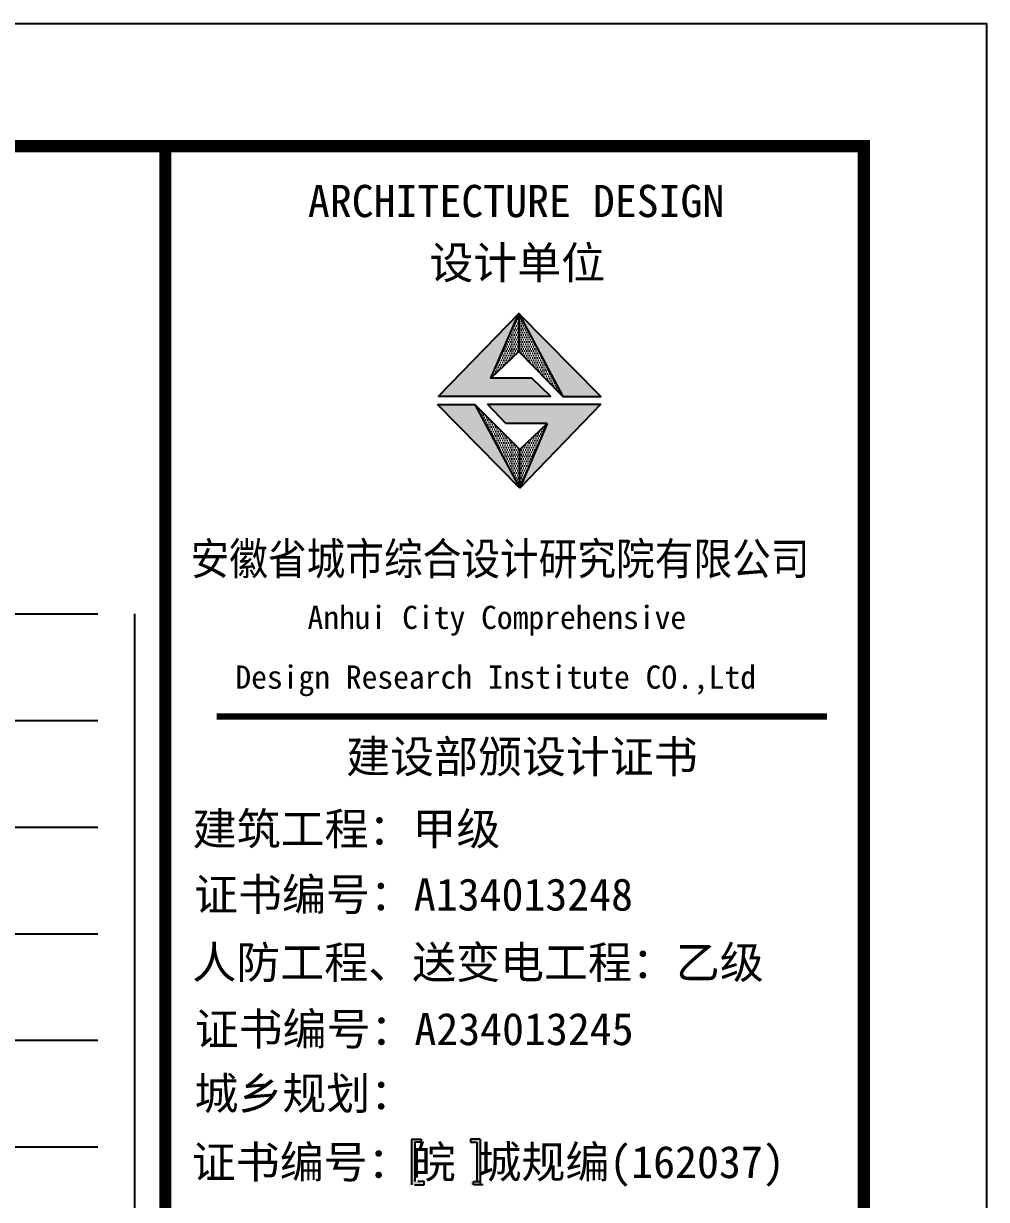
# Model space of a CAD drawing. Extents: x 1680110 to 4798266, y 269661 to 1249705.
# Drawn here: x 2412961 to 2420818, y 673635 to 683232 of the extents above; entities that cross this region are included whole.
import ezdxf

# ---------------------------------------------------------------- set-up
doc = ezdxf.new("R2010")
doc.units = 0
doc.header["$LTSCALE"] = 1000
doc.header["$MEASUREMENT"] = 0
for name, color, linetype in [('A_DE_DETAIL_3', 144, 'Continuous'), ('PUB_TEXT', 7, 'Continuous'), ('图框', 4, 'Continuous')]:
    doc.layers.add(name, color=color, linetype=linetype)
doc.styles.add('黑体', font='simhei.ttf')

msp = doc.modelspace()

# ---------------------------------------------------------------- hatches: boundary and pattern name
for points in [[(2416774.7, 680338.3), (2417002.3, 680866.3), (2416345.9, 680191.7), (2417259.8, 680191.7), (2417108.2, 680338.3)], [(2417360.9, 680188.9), (2417670.3, 680188.9), (2417002.3, 680866.3)]]:
    msp.add_hatch(color=1).paths.add_polyline_path(points)
at = {"layer": 'A_DE_DETAIL_3'}
for points in [[(2416641.9, 680123.8), (2416338.4, 680123.8), (2417011.2, 679440.5)], [(2416746.5, 680125.8), (2416895.8, 679969.2), (2417233.8, 679969.2), (2417011.2, 679440.5), (2417670.8, 680125.8)]]:
    msp.add_hatch(color=1, dxfattribs=at).paths.add_polyline_path(points)
at = {"layer": 'PUB_TEXT'}
h = msp.add_hatch(dxfattribs=at)
h.set_pattern_fill('DOTS', color=256, scale=300, style=0)
h.set_pattern_definition([(0, (137639.482, 1541916.127), (9.375, 18.75000001), [0, -18.75000001])])
h.paths.add_polyline_path([(2417011.2, 679440.5), (2417011.2, 679755.4), (2416641.9, 680123.8)])
h.paths.add_polyline_path([(2417233.8, 679969.2), (2417011.2, 679755.4), (2417011.2, 679440.5)])
h.paths.add_polyline_path([(2417002.3, 680866.3), (2417002.3, 680555.8), (2417360.9, 680188.9)])
h.paths.add_polyline_path([(2417002.3, 680555.8), (2417002.3, 680866.3), (2416774.7, 680338.3)])
at = {"layer": '图框'}
for points in [[(2416154.7, 674101.7), (2416206, 674101.7), (2416206, 674127.3), (2416182.3, 674127.3), (2416127.1, 674127.3), (2416127.1, 673754.9), (2416182.3, 673754.9), (2416206, 673754.9), (2416206, 673780.5), (2416154.7, 673780.5)], [(2416659.7, 673780.5), (2416608.4, 673780.5), (2416608.4, 673754.9), (2416632.1, 673754.9), (2416687.3, 673754.9), (2416687.3, 674127.3), (2416632.1, 674127.3), (2416608.4, 674127.3), (2416608.4, 674101.7), (2416659.7, 674101.7)]]:
    msp.add_hatch(color=4, dxfattribs=at).paths.add_polyline_path(points)

# ---------------------------------------------------------------- linework, layer by layer
for p, q in [((2416774.7, 680338.3), (2417002.3, 680866.3)), ((2417002.3, 680866.3), (2417360.9, 680188.9)), ((2417011.2, 679440.5), (2416338.4, 680123.8)), ((2416338.4, 680123.8), (2416641.9, 680123.8)), ((2416338.4, 680123.8), (2416641.9, 680123.8)), ((2417011.2, 679755.4), (2416641.9, 680123.8)), ((2416746.5, 680125.8), (2417670.8, 680125.8)), ((2416895.8, 679969.2), (2416746.5, 680125.8)), ((2417670.8, 680125.8), (2417011.2, 679440.5)), ((2417233.8, 679969.2), (2416895.8, 679969.2)), ((2417011.2, 679755.4), (2417233.8, 679969.2)), ((2417233.8, 679969.2), (2417011.2, 679440.5)), ((2417011.2, 679440.5), (2417011.2, 679755.4)), ((2417011.2, 679440.5), (2417011.2, 679755.4))]:
    msp.add_line(p, q)
at = {"color": 0}
for p, q in [((2363918.2, 678414), (2413567, 678414)), ((2363918.2, 678414), (2413567, 678414)), ((2413867, 678414), (2413867, 643617.3)), ((2363918.2, 677544.1), (2413567, 677544.1)), ((2363918.2, 677544.1), (2413567, 677544.1)), ((2363918.2, 676674.1), (2413567, 676674.1)), ((2363918.2, 676674.1), (2413567, 676674.1)), ((2363918.2, 675804.2), (2413567, 675804.2)), ((2363918.2, 675804.2), (2413567, 675804.2)), ((2363918.2, 674934.3), (2413567, 674934.3)), ((2363918.2, 674934.3), (2413567, 674934.3)), ((2363918.2, 674064.4), (2413567, 674064.4)), ((2363918.2, 674064.4), (2413567, 674064.4))]:
    msp.add_line(p, q, dxfattribs=at)
at = {"color": 3}
msp.add_lwpolyline([(2361418.2, 641232.4), (2361418.2, 683232.4), (2420818.2, 683232.4), (2420818.2, 641232.4)], close=True, dxfattribs=at)
at = {"const_width": 100}
msp.add_lwpolyline([(2363918.2, 642232.4), (2419818.2, 642232.4), (2419818.2, 682232.4), (2363918.2, 682232.4)], close=True, dxfattribs=at)
for points in [[(2417108.2, 680338.3), (2416774.7, 680338.3), (2417002.3, 680555.8), (2417360.9, 680188.9), (2417670.3, 680188.9), (2417002.3, 680866.3), (2416345.9, 680191.7), (2417259.8, 680191.7), (2417108.2, 680338.3)], [(2417002.3, 680866.3), (2417002.3, 680555.8)]]:
    msp.add_lwpolyline(points)
at = {"layer": 'A_DE_DETAIL_3', "color": 1}
for p, q in [((2417011.2, 679440.5), (2416338.4, 680123.8)), ((2416641.9, 680123.8), (2417011.2, 679440.5))]:
    msp.add_line(p, q, dxfattribs=at)
at = {"layer": '图框', "color": 4}
for p, q in [((2414118.2, 682232.4), (2414118.2, 642232.4)), ((2416127.1, 674127.3), (2416182.3, 674127.3)), ((2416127.1, 674127.3), (2416127.1, 673754.9)), ((2416182.3, 674127.3), (2416206, 674127.3)), ((2416206, 674127.3), (2416206, 674101.7)), ((2416632.1, 674127.3), (2416608.4, 674127.3)), ((2416608.4, 674127.3), (2416608.4, 674101.7)), ((2416687.3, 674127.3), (2416632.1, 674127.3)), ((2416687.3, 674127.3), (2416687.3, 673754.9)), ((2416206, 674101.7), (2416154.7, 674101.7)), ((2416154.7, 674101.7), (2416154.7, 673780.5)), ((2416608.4, 674101.7), (2416659.7, 674101.7)), ((2416659.7, 674101.7), (2416659.7, 673780.5)), ((2416150.1, 673754.9), (2416205.3, 673754.9)), ((2416229, 673780.5), (2416177.7, 673780.5)), ((2416205.3, 673754.9), (2416229, 673754.9)), ((2416229, 673754.9), (2416229, 673780.5)), ((2416631.4, 673754.9), (2416631.4, 673780.5)), ((2416631.4, 673780.5), (2416682.7, 673780.5)), ((2416655.1, 673754.9), (2416631.4, 673754.9)), ((2416710.3, 673754.9), (2416655.1, 673754.9))]:
    msp.add_line(p, q, dxfattribs=at)
for points, const_width in [([(2414118.2, 682232.4), (2414118.2, 642232.4)], 98.6), ([(2414537.7, 677576.4), (2419517.7, 677576.4)], 49.8)]:
    msp.add_lwpolyline(points, dxfattribs=dict(at, const_width=const_width))
at = {"layer": '图框', "color": 4, "const_width": 98.6}
msp.add_lwpolyline([(2414118.2, 682232.4), (2419818.2, 682232.4), (2419818.2, 642232.4), (2414118.2, 642232.4)], close=True, dxfattribs=at)

# ---------------------------------------------------------------- texts
at = {"layer": '图框', "color": 4, "style": '黑体'}
for s, height, p in [('ARCHITECTURE DESIGN', 262.944, (2415280.7, 681652.6)), ('设计单位', 262.94, (2416272, 681149)), ('Anhui City Comprehensive ', 189.24, (2415278.1, 678290.9)), (' Design Research Institute CO.,Ltd', 189.24, (2414560.7, 677803.9)), ('建设部颁设计证书', 262.94, (2415593.2, 677117.7)), (' 建筑工程：甲级', 262.94, (2414161.9, 676528.5)), ('证书编号：A134013248', 262.944, (2414352.1, 675992.7)), ('人防工程、送变电工程：乙级', 262.944, (2414338.3, 675439)), ('证书编号：A234013245', 262.944, (2414356.9, 674894.8)), ('城乡规划：', 262.94, (2414355, 674369.5)), ('证书编号：皖 城规编(162037)', 262.944, (2414334, 673809.4))]:
    msp.add_text(s, height=height, dxfattribs=at).set_placement(p)
at = {"layer": '图框', "color": 4, "style": '黑体', "width": 0.88}
msp.add_text('安徽省城市综合设计研究院有限公司', height=262.944, dxfattribs=at).set_placement((2414323.9, 678732.8))

doc.saveas('drawing.dxf')
